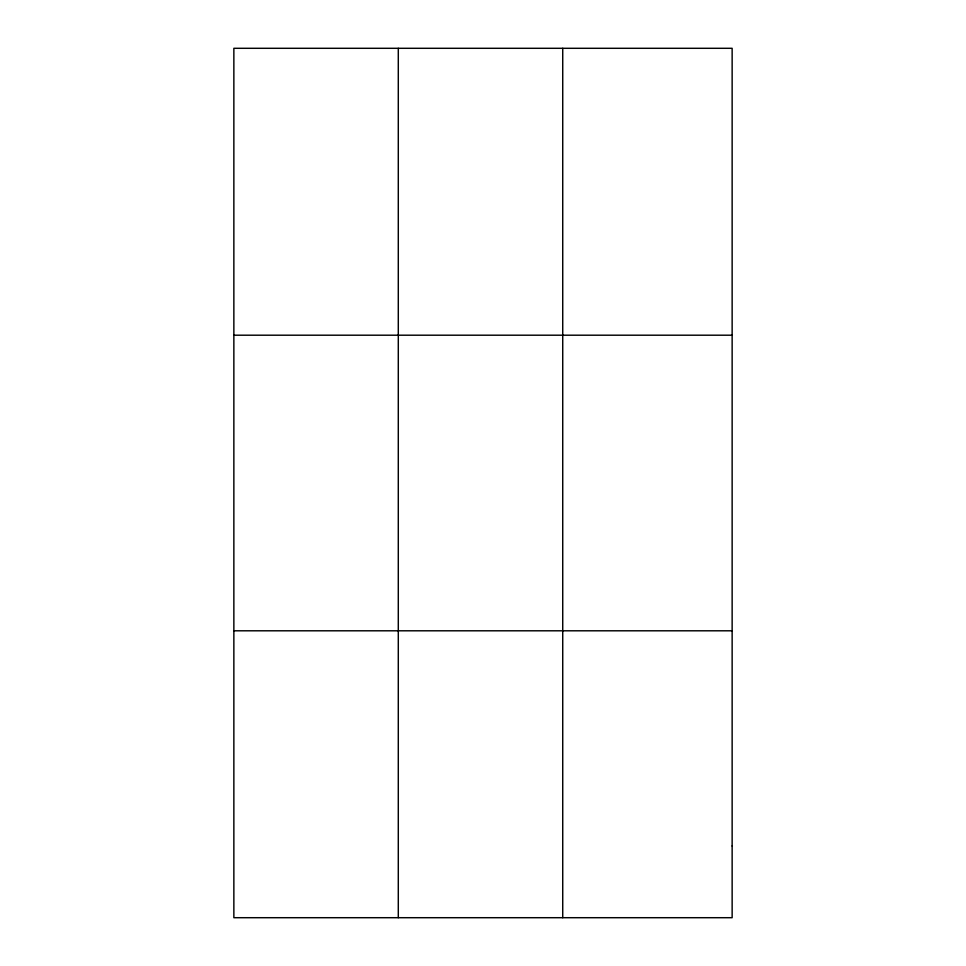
<?xml version="1.0" encoding="UTF-8"?>
<svg xmlns="http://www.w3.org/2000/svg" width="966" height="966" viewBox="0 0 966 966"><rect width="100%" height="100%" fill="white"/><g stroke="black" fill="none" stroke-linecap="round" stroke-linejoin="round"><path stroke-width="1.45" d="M398.294 48.3L398.294 917.7M562.731 48.3L562.731 917.7M233.857 335.202L732.143 335.202M233.857 630.798L732.143 630.798M732.143 845.975L732.143 917.7L233.857 917.7L233.857 48.3L732.143 48.3L732.143 845.975"/></g></svg>
